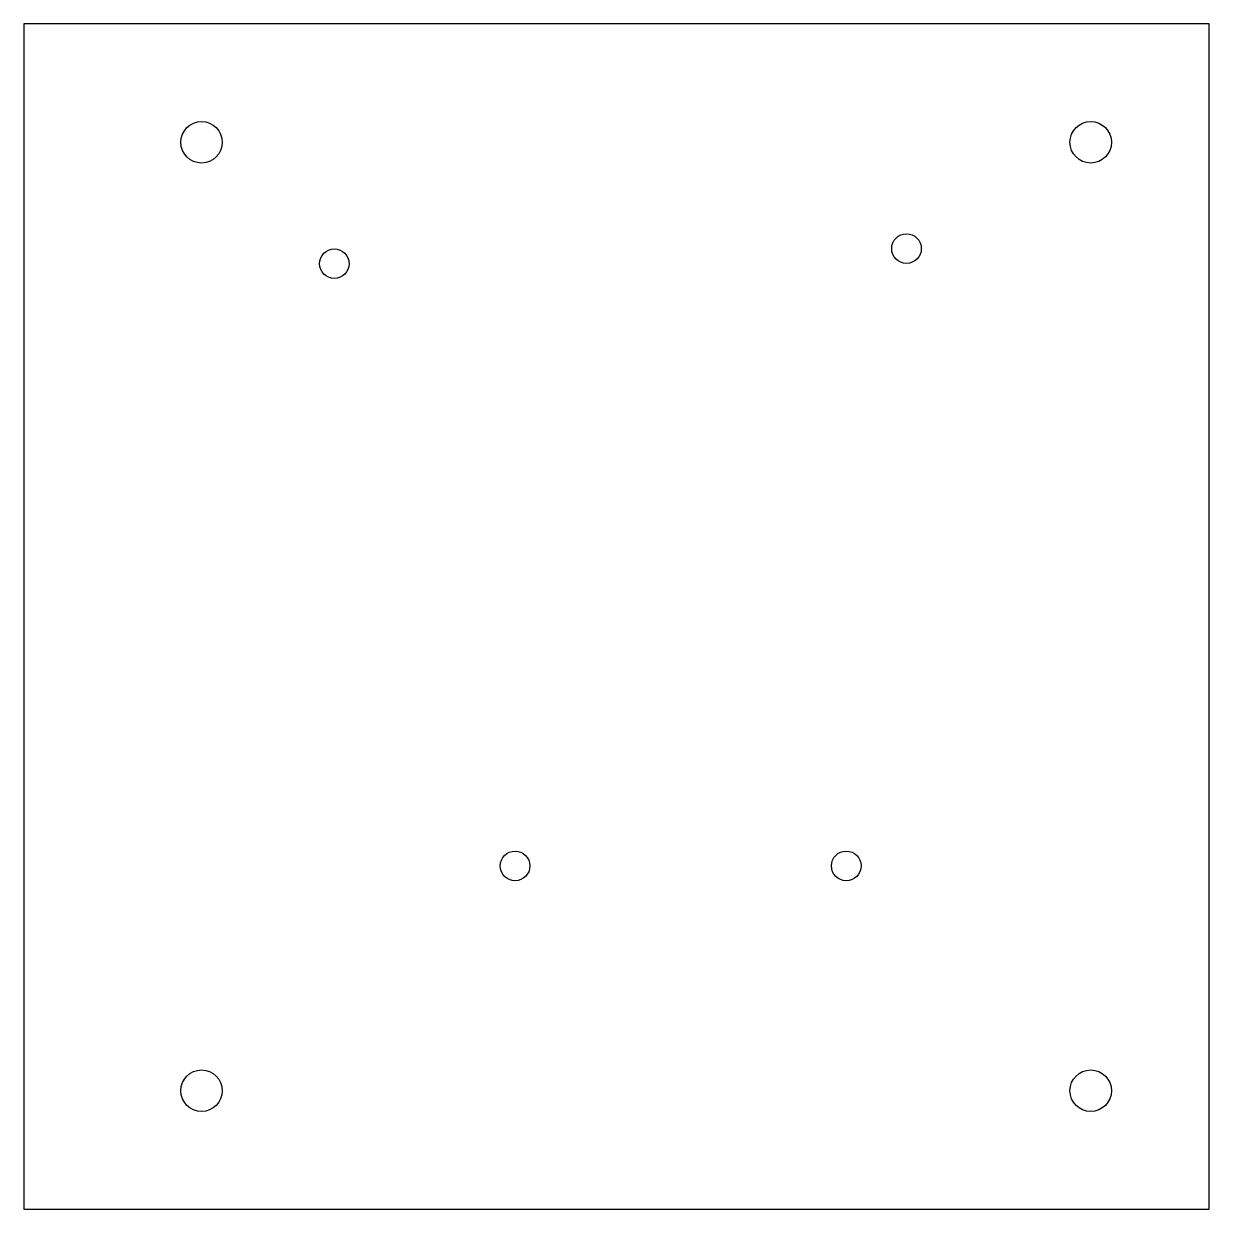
# Model space of a CAD drawing. Header units: millimetres. Extents: x -50 to 50, y -50 to 50.
import ezdxf

# ---------------------------------------------------------------- set-up
doc = ezdxf.new("R2010")
doc.units = ezdxf.units.MM

msp = doc.modelspace()

# ---------------------------------------------------------------- linework, layer by layer
msp.add_lwpolyline([(-50, -50), (50, -50), (50, 50), (-50, 50)], close=True)
for centre, radius in [((-35, 40), 1.75), ((40, 40), 1.75), ((24.46, 31.03), 1.25), ((-23.8, 29.76), 1.25), ((-8.56, -21.04), 1.25), ((19.38, -21.04), 1.25), ((-35, -40), 1.75), ((40, -40), 1.75)]:
    msp.add_circle(centre, radius)

doc.saveas('drawing.dxf')
